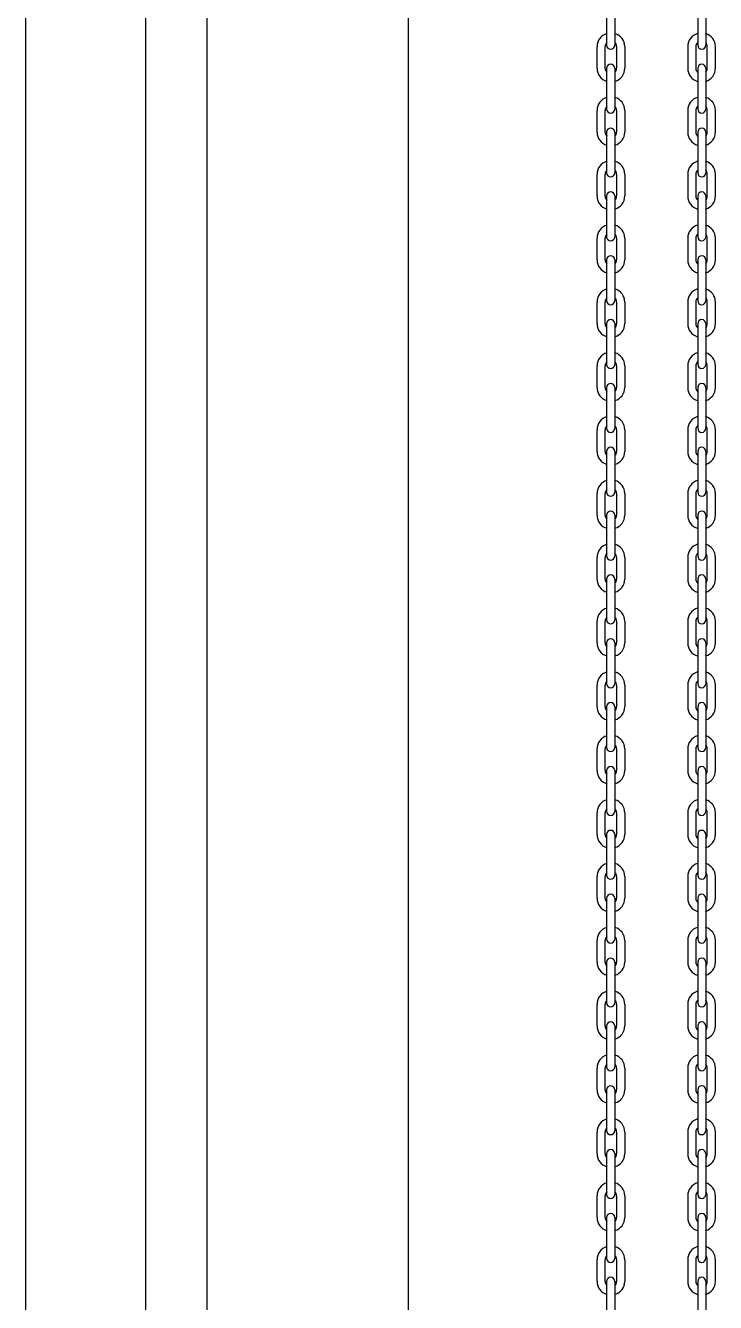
# Model space of a CAD drawing. Header units: millimetres. Extents: x 909 to 159266, y 137 to 21462.
# Drawn here: x 119184.4 to 119409.7, y 17508.3 to 17925.6 of the extents above; entities that cross this region are included whole.
import ezdxf

# ---------------------------------------------------------------- set-up
doc = ezdxf.new("R2010")
doc.units = ezdxf.units.MM
doc.header["$LTSCALE"] = 50
doc.header["$MEASUREMENT"] = 0
doc.layers.add('OHD Frame', color=2, linetype='Continuous')
doc.layers.add('OHD Track', color=4, linetype='Continuous')

msp = doc.modelspace()

# ---------------------------------------------------------------- linework, layer by layer
at = {"color": 7, "linetype": 'Continuous'}
for p, q in [((119374.13, 17932.49), (119374.13, 17919.16)), ((119376.8, 17932.49), (119376.8, 17919.16)), ((119403.88, 17932.49), (119403.88, 17919.16)), ((119406.55, 17932.49), (119406.55, 17919.16)), ((119371, 17911.63), (119371, 17918.69)), ((119373.67, 17911.63), (119373.67, 17918.69)), ((119377.4, 17918.69), (119377.4, 17911.63)), ((119380.07, 17918.69), (119380.07, 17911.63)), ((119400.61, 17918.69), (119400.61, 17911.63)), ((119403.28, 17918.69), (119403.28, 17911.63)), ((119407.01, 17911.63), (119407.01, 17918.69)), ((119409.68, 17911.63), (119409.68, 17918.69)), ((119374.13, 17911.63), (119374.13, 17898.29)), ((119376.8, 17911.63), (119376.8, 17898.29)), ((119403.88, 17911.63), (119403.88, 17898.29)), ((119406.55, 17911.63), (119406.55, 17898.29)), ((119371, 17890.76), (119371, 17897.83)), ((119373.67, 17890.76), (119373.67, 17897.83)), ((119377.4, 17897.83), (119377.4, 17890.76)), ((119380.07, 17897.83), (119380.07, 17890.76)), ((119400.61, 17897.83), (119400.61, 17890.76)), ((119403.28, 17897.83), (119403.28, 17890.76)), ((119407.01, 17890.76), (119407.01, 17897.83)), ((119409.68, 17890.76), (119409.68, 17897.83)), ((119374.13, 17890.76), (119374.13, 17877.43)), ((119376.8, 17890.76), (119376.8, 17877.43)), ((119403.88, 17890.76), (119403.88, 17877.43)), ((119406.55, 17890.76), (119406.55, 17877.43)), ((119371, 17869.89), (119371, 17876.96)), ((119373.67, 17869.89), (119373.67, 17876.96)), ((119377.4, 17876.96), (119377.4, 17869.89)), ((119380.07, 17876.96), (119380.07, 17869.89)), ((119400.61, 17876.96), (119400.61, 17869.89)), ((119403.28, 17876.96), (119403.28, 17869.89)), ((119407.01, 17869.89), (119407.01, 17876.96)), ((119409.68, 17869.89), (119409.68, 17876.96)), ((119374.13, 17869.89), (119374.13, 17856.56)), ((119376.8, 17869.89), (119376.8, 17856.56)), ((119403.88, 17869.89), (119403.88, 17856.56)), ((119406.55, 17869.89), (119406.55, 17856.56)), ((119371, 17849.03), (119371, 17856.09)), ((119373.67, 17849.03), (119373.67, 17856.09)), ((119377.4, 17856.09), (119377.4, 17849.03)), ((119380.07, 17856.09), (119380.07, 17849.03)), ((119400.61, 17856.09), (119400.61, 17849.03)), ((119403.28, 17856.09), (119403.28, 17849.03)), ((119407.01, 17849.03), (119407.01, 17856.09)), ((119409.68, 17849.03), (119409.68, 17856.09)), ((119374.13, 17849.03), (119374.13, 17835.69)), ((119376.8, 17849.03), (119376.8, 17835.69)), ((119403.88, 17849.03), (119403.88, 17835.69)), ((119406.55, 17849.03), (119406.55, 17835.69)), ((119371, 17828.16), (119371, 17835.23)), ((119373.67, 17828.16), (119373.67, 17835.23)), ((119377.4, 17835.23), (119377.4, 17828.16)), ((119380.07, 17835.23), (119380.07, 17828.16)), ((119400.61, 17835.23), (119400.61, 17828.16)), ((119403.28, 17835.23), (119403.28, 17828.16)), ((119407.01, 17828.16), (119407.01, 17835.23)), ((119409.68, 17828.16), (119409.68, 17835.23)), ((119374.13, 17828.16), (119374.13, 17814.83)), ((119376.8, 17828.16), (119376.8, 17814.83)), ((119403.88, 17828.16), (119403.88, 17814.83)), ((119406.55, 17828.16), (119406.55, 17814.83)), ((119371, 17807.29), (119371, 17814.36)), ((119373.67, 17807.29), (119373.67, 17814.36)), ((119377.4, 17814.36), (119377.4, 17807.29)), ((119380.07, 17814.36), (119380.07, 17807.29)), ((119400.61, 17814.36), (119400.61, 17807.29)), ((119403.28, 17814.36), (119403.28, 17807.29)), ((119407.01, 17807.29), (119407.01, 17814.36)), ((119409.68, 17807.29), (119409.68, 17814.36)), ((119374.13, 17807.29), (119374.13, 17793.96)), ((119376.8, 17807.29), (119376.8, 17793.96)), ((119403.88, 17807.29), (119403.88, 17793.96)), ((119406.55, 17807.29), (119406.55, 17793.96)), ((119371, 17786.43), (119371, 17793.49)), ((119373.67, 17786.43), (119373.67, 17793.49)), ((119377.4, 17793.49), (119377.4, 17786.43)), ((119380.07, 17793.49), (119380.07, 17786.43)), ((119400.61, 17793.49), (119400.61, 17786.43)), ((119403.28, 17793.49), (119403.28, 17786.43)), ((119407.01, 17786.43), (119407.01, 17793.49)), ((119409.68, 17786.43), (119409.68, 17793.49)), ((119374.13, 17786.43), (119374.13, 17773.09)), ((119376.8, 17786.43), (119376.8, 17773.09)), ((119403.88, 17786.43), (119403.88, 17773.09)), ((119406.55, 17786.43), (119406.55, 17773.09)), ((119371, 17765.56), (119371, 17772.63)), ((119373.67, 17765.56), (119373.67, 17772.63)), ((119377.4, 17772.63), (119377.4, 17765.56)), ((119380.07, 17772.63), (119380.07, 17765.56)), ((119400.61, 17772.63), (119400.61, 17765.56)), ((119403.28, 17772.63), (119403.28, 17765.56)), ((119407.01, 17765.56), (119407.01, 17772.63)), ((119409.68, 17765.56), (119409.68, 17772.63)), ((119374.13, 17765.56), (119374.13, 17752.23)), ((119376.8, 17765.56), (119376.8, 17752.23)), ((119403.88, 17765.56), (119403.88, 17752.23)), ((119406.55, 17765.56), (119406.55, 17752.23)), ((119371, 17744.69), (119371, 17751.76)), ((119373.67, 17744.69), (119373.67, 17751.76)), ((119377.4, 17751.76), (119377.4, 17744.69)), ((119380.07, 17751.76), (119380.07, 17744.69)), ((119400.61, 17751.76), (119400.61, 17744.69)), ((119403.28, 17751.76), (119403.28, 17744.69)), ((119407.01, 17744.69), (119407.01, 17751.76)), ((119409.68, 17744.69), (119409.68, 17751.76)), ((119374.13, 17744.69), (119374.13, 17731.36)), ((119376.8, 17744.69), (119376.8, 17731.36)), ((119403.88, 17744.69), (119403.88, 17731.36)), ((119406.55, 17744.69), (119406.55, 17731.36)), ((119371, 17723.83), (119371, 17730.89)), ((119373.67, 17723.83), (119373.67, 17730.89)), ((119377.4, 17730.89), (119377.4, 17723.83)), ((119380.07, 17730.89), (119380.07, 17723.83)), ((119400.61, 17730.89), (119400.61, 17723.83)), ((119403.28, 17730.89), (119403.28, 17723.83)), ((119407.01, 17723.83), (119407.01, 17730.89)), ((119409.68, 17723.83), (119409.68, 17730.89)), ((119374.13, 17723.83), (119374.13, 17710.49)), ((119376.8, 17723.83), (119376.8, 17710.49)), ((119403.88, 17723.83), (119403.88, 17710.49)), ((119406.55, 17723.83), (119406.55, 17710.49)), ((119371, 17702.96), (119371, 17710.03)), ((119373.67, 17702.96), (119373.67, 17710.03)), ((119377.4, 17710.03), (119377.4, 17702.96)), ((119380.07, 17710.03), (119380.07, 17702.96)), ((119400.61, 17710.03), (119400.61, 17702.96)), ((119403.28, 17710.03), (119403.28, 17702.96)), ((119407.01, 17702.96), (119407.01, 17710.03)), ((119409.68, 17702.96), (119409.68, 17710.03)), ((119374.13, 17702.96), (119374.13, 17689.63)), ((119376.8, 17702.96), (119376.8, 17689.63)), ((119403.88, 17702.96), (119403.88, 17689.63)), ((119406.55, 17702.96), (119406.55, 17689.63)), ((119371, 17682.09), (119371, 17689.16)), ((119373.67, 17682.09), (119373.67, 17689.16)), ((119377.4, 17689.16), (119377.4, 17682.09)), ((119380.07, 17689.16), (119380.07, 17682.09)), ((119400.61, 17689.16), (119400.61, 17682.09)), ((119403.28, 17689.16), (119403.28, 17682.09)), ((119407.01, 17682.09), (119407.01, 17689.16)), ((119409.68, 17682.09), (119409.68, 17689.16)), ((119374.13, 17682.09), (119374.13, 17668.76)), ((119376.8, 17682.09), (119376.8, 17668.76)), ((119403.88, 17682.09), (119403.88, 17668.76)), ((119406.55, 17682.09), (119406.55, 17668.76)), ((119371, 17661.23), (119371, 17668.29)), ((119373.67, 17661.23), (119373.67, 17668.29)), ((119377.4, 17668.29), (119377.4, 17661.23)), ((119380.07, 17668.29), (119380.07, 17661.23)), ((119400.61, 17668.29), (119400.61, 17661.23)), ((119403.28, 17668.29), (119403.28, 17661.23)), ((119407.01, 17661.23), (119407.01, 17668.29)), ((119409.68, 17661.23), (119409.68, 17668.29)), ((119374.13, 17661.23), (119374.13, 17647.89)), ((119376.8, 17661.23), (119376.8, 17647.89)), ((119403.88, 17661.23), (119403.88, 17647.89)), ((119406.55, 17661.23), (119406.55, 17647.89)), ((119371, 17640.36), (119371, 17647.43)), ((119373.67, 17640.36), (119373.67, 17647.43)), ((119377.4, 17647.43), (119377.4, 17640.36)), ((119380.07, 17647.43), (119380.07, 17640.36)), ((119400.61, 17647.43), (119400.61, 17640.36)), ((119403.28, 17647.43), (119403.28, 17640.36)), ((119407.01, 17640.36), (119407.01, 17647.43)), ((119409.68, 17640.36), (119409.68, 17647.43)), ((119374.13, 17640.36), (119374.13, 17627.03)), ((119376.8, 17640.36), (119376.8, 17627.03)), ((119403.88, 17640.36), (119403.88, 17627.03)), ((119406.55, 17640.36), (119406.55, 17627.03)), ((119371, 17619.49), (119371, 17626.56)), ((119373.67, 17619.49), (119373.67, 17626.56)), ((119377.4, 17626.56), (119377.4, 17619.49)), ((119380.07, 17626.56), (119380.07, 17619.49)), ((119400.61, 17626.56), (119400.61, 17619.49)), ((119403.28, 17626.56), (119403.28, 17619.49)), ((119407.01, 17619.49), (119407.01, 17626.56)), ((119409.68, 17619.49), (119409.68, 17626.56)), ((119374.13, 17619.49), (119374.13, 17606.16)), ((119376.8, 17619.49), (119376.8, 17606.16)), ((119403.88, 17619.49), (119403.88, 17606.16)), ((119406.55, 17619.49), (119406.55, 17606.16)), ((119371, 17598.63), (119371, 17605.69)), ((119373.67, 17598.63), (119373.67, 17605.69)), ((119377.4, 17605.69), (119377.4, 17598.63)), ((119380.07, 17605.69), (119380.07, 17598.63)), ((119400.61, 17605.69), (119400.61, 17598.63)), ((119403.28, 17605.69), (119403.28, 17598.63)), ((119407.01, 17598.63), (119407.01, 17605.69)), ((119409.68, 17598.63), (119409.68, 17605.69)), ((119374.13, 17598.63), (119374.13, 17585.29)), ((119376.8, 17598.63), (119376.8, 17585.29)), ((119403.88, 17598.63), (119403.88, 17585.29)), ((119406.55, 17598.63), (119406.55, 17585.29)), ((119371, 17577.76), (119371, 17584.83)), ((119373.67, 17577.76), (119373.67, 17584.83)), ((119377.4, 17584.83), (119377.4, 17577.76)), ((119380.07, 17584.83), (119380.07, 17577.76)), ((119400.61, 17584.83), (119400.61, 17577.76)), ((119403.28, 17584.83), (119403.28, 17577.76)), ((119407.01, 17577.76), (119407.01, 17584.83)), ((119409.68, 17577.76), (119409.68, 17584.83)), ((119374.13, 17577.76), (119374.13, 17564.43)), ((119376.8, 17577.76), (119376.8, 17564.43)), ((119403.88, 17577.76), (119403.88, 17564.43)), ((119406.55, 17577.76), (119406.55, 17564.43)), ((119371, 17556.89), (119371, 17563.96)), ((119373.67, 17556.89), (119373.67, 17563.96)), ((119377.4, 17563.96), (119377.4, 17556.89)), ((119380.07, 17563.96), (119380.07, 17556.89)), ((119400.61, 17563.96), (119400.61, 17556.89)), ((119403.28, 17563.96), (119403.28, 17556.89)), ((119407.01, 17556.89), (119407.01, 17563.96)), ((119409.68, 17556.89), (119409.68, 17563.96)), ((119374.13, 17556.89), (119374.13, 17543.56)), ((119376.8, 17556.89), (119376.8, 17543.56)), ((119403.88, 17556.89), (119403.88, 17543.56)), ((119406.55, 17556.89), (119406.55, 17543.56)), ((119371, 17536.03), (119371, 17543.09)), ((119373.67, 17536.03), (119373.67, 17543.09)), ((119377.4, 17543.09), (119377.4, 17536.03)), ((119380.07, 17543.09), (119380.07, 17536.03)), ((119400.61, 17543.09), (119400.61, 17536.03)), ((119403.28, 17543.09), (119403.28, 17536.03)), ((119407.01, 17536.03), (119407.01, 17543.09)), ((119409.68, 17536.03), (119409.68, 17543.09)), ((119374.13, 17536.03), (119374.13, 17522.69)), ((119376.8, 17536.03), (119376.8, 17522.69)), ((119403.88, 17536.03), (119403.88, 17522.69)), ((119406.55, 17536.03), (119406.55, 17522.69)), ((119371, 17515.16), (119371, 17522.23)), ((119373.67, 17515.16), (119373.67, 17522.23)), ((119377.4, 17522.23), (119377.4, 17515.16)), ((119380.07, 17522.23), (119380.07, 17515.16)), ((119400.61, 17522.23), (119400.61, 17515.16)), ((119403.28, 17522.23), (119403.28, 17515.16)), ((119407.01, 17515.16), (119407.01, 17522.23)), ((119409.68, 17515.16), (119409.68, 17522.23)), ((119374.13, 17515.16), (119374.13, 17501.83)), ((119376.8, 17515.16), (119376.8, 17501.83)), ((119403.88, 17515.16), (119403.88, 17501.83)), ((119406.55, 17515.16), (119406.55, 17501.83))]:
    msp.add_line(p, q, dxfattribs=at)
for centre, radius, start, end in [((119375.47, 17918.69), 4.47, 106.4768, 180), ((119375.6, 17918.69), 4.47, 0, 73.5232), ((119405.08, 17918.69), 4.47, 106.4768, 180), ((119405.21, 17918.69), 4.47, 0, 73.5232), ((119375.47, 17918.69), 1.8, 134.9422, 180), ((119375.47, 17919.16), 1.33, 180, 0), ((119375.6, 17918.69), 1.8, 0, 45.0578), ((119405.08, 17918.69), 1.8, 134.9422, 180), ((119405.21, 17919.16), 1.33, 180, 0), ((119405.21, 17918.69), 1.8, 0, 45.0578), ((119375.47, 17911.63), 1.33, 0, 180), ((119405.21, 17911.63), 1.33, 0, 180), ((119375.47, 17911.63), 4.47, 180, 253.5232), ((119375.47, 17911.63), 1.8, 180, 225.0578), ((119375.6, 17911.63), 4.47, 286.4768, 0), ((119375.6, 17911.63), 1.8, 314.9422, 0), ((119405.08, 17911.63), 4.47, 180, 253.5232), ((119405.08, 17911.63), 1.8, 180, 225.0578), ((119405.21, 17911.63), 4.47, 286.4768, 0), ((119405.21, 17911.63), 1.8, 314.9422, 0), ((119375.47, 17897.83), 4.47, 106.4768, 180), ((119375.6, 17897.83), 4.47, 0, 73.5232), ((119405.08, 17897.83), 4.47, 106.4768, 180), ((119405.21, 17897.83), 4.47, 0, 73.5232), ((119375.47, 17897.83), 1.8, 134.9422, 180), ((119375.47, 17898.29), 1.33, 180, 0), ((119375.6, 17897.83), 1.8, 0, 45.0578), ((119405.08, 17897.83), 1.8, 134.9422, 180), ((119405.21, 17898.29), 1.33, 180, 0), ((119405.21, 17897.83), 1.8, 0, 45.0578), ((119375.47, 17890.76), 1.33, 0, 180), ((119405.21, 17890.76), 1.33, 0, 180), ((119375.47, 17890.76), 4.47, 180, 253.5232), ((119375.47, 17890.76), 1.8, 180, 225.0578), ((119375.6, 17890.76), 4.47, 286.4768, 0), ((119375.6, 17890.76), 1.8, 314.9422, 0), ((119405.08, 17890.76), 4.47, 180, 253.5232), ((119405.08, 17890.76), 1.8, 180, 225.0578), ((119405.21, 17890.76), 4.47, 286.4768, 0), ((119405.21, 17890.76), 1.8, 314.9422, 0), ((119375.47, 17876.96), 4.47, 106.4768, 180), ((119375.6, 17876.96), 4.47, 0, 73.5232), ((119405.08, 17876.96), 4.47, 106.4768, 180), ((119405.21, 17876.96), 4.47, 0, 73.5232), ((119375.47, 17876.96), 1.8, 134.9422, 180), ((119375.47, 17877.43), 1.33, 180, 0), ((119375.6, 17876.96), 1.8, 0, 45.0578), ((119405.08, 17876.96), 1.8, 134.9422, 180), ((119405.21, 17877.43), 1.33, 180, 0), ((119405.21, 17876.96), 1.8, 0, 45.0578), ((119375.47, 17869.89), 1.33, 0, 180), ((119405.21, 17869.89), 1.33, 0, 180), ((119375.47, 17869.89), 4.47, 180, 253.5232), ((119375.47, 17869.89), 1.8, 180, 225.0578), ((119375.6, 17869.89), 4.47, 286.4768, 0), ((119375.6, 17869.89), 1.8, 314.9422, 0), ((119405.08, 17869.89), 4.47, 180, 253.5232), ((119405.08, 17869.89), 1.8, 180, 225.0578), ((119405.21, 17869.89), 4.47, 286.4768, 0), ((119405.21, 17869.89), 1.8, 314.9422, 0), ((119375.47, 17856.09), 4.47, 106.4768, 180), ((119375.6, 17856.09), 4.47, 0, 73.5232), ((119405.08, 17856.09), 4.47, 106.4768, 180), ((119405.21, 17856.09), 4.47, 0, 73.5232), ((119375.47, 17856.09), 1.8, 134.9422, 180), ((119375.47, 17856.56), 1.33, 180, 0), ((119375.6, 17856.09), 1.8, 0, 45.0578), ((119405.08, 17856.09), 1.8, 134.9422, 180), ((119405.21, 17856.56), 1.33, 180, 0), ((119405.21, 17856.09), 1.8, 0, 45.0578), ((119375.47, 17849.03), 1.33, 0, 180), ((119405.21, 17849.03), 1.33, 0, 180), ((119375.47, 17849.03), 4.47, 180, 253.5232), ((119375.47, 17849.03), 1.8, 180, 225.0578), ((119375.6, 17849.03), 4.47, 286.4768, 0), ((119375.6, 17849.03), 1.8, 314.9422, 0), ((119405.08, 17849.03), 4.47, 180, 253.5232), ((119405.08, 17849.03), 1.8, 180, 225.0578), ((119405.21, 17849.03), 4.47, 286.4768, 0), ((119405.21, 17849.03), 1.8, 314.9422, 0), ((119375.47, 17835.23), 4.47, 106.4768, 180), ((119375.6, 17835.23), 4.47, 0, 73.5232), ((119405.08, 17835.23), 4.47, 106.4768, 180), ((119405.21, 17835.23), 4.47, 0, 73.5232), ((119375.47, 17835.23), 1.8, 134.9422, 180), ((119375.47, 17835.69), 1.33, 180, 0), ((119375.6, 17835.23), 1.8, 0, 45.0578), ((119405.08, 17835.23), 1.8, 134.9422, 180), ((119405.21, 17835.69), 1.33, 180, 0), ((119405.21, 17835.23), 1.8, 0, 45.0578), ((119375.47, 17828.16), 1.33, 0, 180), ((119405.21, 17828.16), 1.33, 0, 180), ((119375.47, 17828.16), 4.47, 180, 253.5232), ((119375.47, 17828.16), 1.8, 180, 225.0578), ((119375.6, 17828.16), 4.47, 286.4768, 0), ((119375.6, 17828.16), 1.8, 314.9422, 0), ((119405.08, 17828.16), 4.47, 180, 253.5232), ((119405.08, 17828.16), 1.8, 180, 225.0578), ((119405.21, 17828.16), 4.47, 286.4768, 0), ((119405.21, 17828.16), 1.8, 314.9422, 0), ((119375.47, 17814.36), 4.47, 106.4768, 180), ((119375.6, 17814.36), 4.47, 0, 73.5232), ((119405.08, 17814.36), 4.47, 106.4768, 180), ((119405.21, 17814.36), 4.47, 0, 73.5232), ((119375.47, 17814.36), 1.8, 134.9422, 180), ((119375.47, 17814.83), 1.33, 180, 0), ((119375.6, 17814.36), 1.8, 0, 45.0578), ((119405.08, 17814.36), 1.8, 134.9422, 180), ((119405.21, 17814.83), 1.33, 180, 0), ((119405.21, 17814.36), 1.8, 0, 45.0578), ((119375.47, 17807.29), 1.33, 0, 180), ((119405.21, 17807.29), 1.33, 0, 180), ((119375.47, 17807.29), 4.47, 180, 253.5232), ((119375.47, 17807.29), 1.8, 180, 225.0578), ((119375.6, 17807.29), 4.47, 286.4768, 0), ((119375.6, 17807.29), 1.8, 314.9422, 0), ((119405.08, 17807.29), 4.47, 180, 253.5232), ((119405.08, 17807.29), 1.8, 180, 225.0578), ((119405.21, 17807.29), 4.47, 286.4768, 0), ((119405.21, 17807.29), 1.8, 314.9422, 0), ((119375.47, 17793.49), 4.47, 106.4768, 180), ((119375.6, 17793.49), 4.47, 0, 73.5232), ((119405.08, 17793.49), 4.47, 106.4768, 180), ((119405.21, 17793.49), 4.47, 0, 73.5232), ((119375.47, 17793.49), 1.8, 134.9422, 180), ((119375.47, 17793.96), 1.33, 180, 0), ((119375.6, 17793.49), 1.8, 0, 45.0578), ((119405.08, 17793.49), 1.8, 134.9422, 180), ((119405.21, 17793.96), 1.33, 180, 0), ((119405.21, 17793.49), 1.8, 0, 45.0578), ((119375.47, 17786.43), 1.33, 0, 180), ((119405.21, 17786.43), 1.33, 0, 180), ((119375.47, 17786.43), 4.47, 180, 253.5232), ((119375.47, 17786.43), 1.8, 180, 225.0578), ((119375.6, 17786.43), 4.47, 286.4768, 0), ((119375.6, 17786.43), 1.8, 314.9422, 0), ((119405.08, 17786.43), 4.47, 180, 253.5232), ((119405.08, 17786.43), 1.8, 180, 225.0578), ((119405.21, 17786.43), 4.47, 286.4768, 0), ((119405.21, 17786.43), 1.8, 314.9422, 0), ((119375.47, 17772.63), 4.47, 106.4768, 180), ((119375.6, 17772.63), 4.47, 0, 73.5232), ((119405.08, 17772.63), 4.47, 106.4768, 180), ((119405.21, 17772.63), 4.47, 0, 73.5232), ((119375.47, 17772.63), 1.8, 134.9422, 180), ((119375.47, 17773.09), 1.33, 180, 0), ((119375.6, 17772.63), 1.8, 0, 45.0578), ((119405.08, 17772.63), 1.8, 134.9422, 180), ((119405.21, 17773.09), 1.33, 180, 0), ((119405.21, 17772.63), 1.8, 0, 45.0578), ((119375.47, 17765.56), 1.33, 0, 180), ((119405.21, 17765.56), 1.33, 0, 180), ((119375.47, 17765.56), 4.47, 180, 253.5232), ((119375.47, 17765.56), 1.8, 180, 225.0578), ((119375.6, 17765.56), 4.47, 286.4768, 0), ((119375.6, 17765.56), 1.8, 314.9422, 0), ((119405.08, 17765.56), 4.47, 180, 253.5232), ((119405.08, 17765.56), 1.8, 180, 225.0578), ((119405.21, 17765.56), 4.47, 286.4768, 0), ((119405.21, 17765.56), 1.8, 314.9422, 0), ((119375.47, 17751.76), 4.47, 106.4768, 180), ((119375.6, 17751.76), 4.47, 0, 73.5232), ((119405.08, 17751.76), 4.47, 106.4768, 180), ((119405.21, 17751.76), 4.47, 0, 73.5232), ((119375.47, 17751.76), 1.8, 134.9422, 180), ((119375.47, 17752.23), 1.33, 180, 0), ((119375.6, 17751.76), 1.8, 0, 45.0578), ((119405.08, 17751.76), 1.8, 134.9422, 180), ((119405.21, 17752.23), 1.33, 180, 0), ((119405.21, 17751.76), 1.8, 0, 45.0578), ((119375.47, 17744.69), 1.33, 0, 180), ((119405.21, 17744.69), 1.33, 0, 180), ((119375.47, 17744.68), 4.47, 180, 253.5232), ((119375.47, 17744.69), 1.8, 180, 225.0578), ((119375.47, 17744.68), 1.8, 180, 225.0578), ((119375.6, 17744.69), 1.8, 314.9422, 0), ((119375.6, 17744.68), 4.47, 286.4768, 0), ((119405.08, 17744.68), 4.47, 180, 253.5232), ((119405.08, 17744.69), 1.8, 180, 225.0578), ((119405.08, 17744.68), 1.8, 180, 225.0578), ((119405.21, 17744.68), 4.47, 286.4768, 0), ((119405.21, 17744.69), 1.8, 314.9422, 0), ((119375.47, 17730.89), 4.47, 106.4768, 180), ((119375.6, 17730.89), 4.47, 0, 73.5232), ((119405.08, 17730.89), 4.47, 106.4768, 180), ((119405.21, 17730.89), 4.47, 0, 73.5232), ((119375.47, 17730.89), 1.8, 134.9422, 180), ((119375.47, 17731.36), 1.33, 180, 0), ((119375.6, 17730.89), 1.8, 0, 45.0578), ((119405.08, 17730.89), 1.8, 134.9422, 180), ((119405.21, 17731.36), 1.33, 180, 0), ((119405.21, 17730.89), 1.8, 0, 45.0578), ((119375.47, 17723.83), 1.33, 0, 180), ((119405.21, 17723.83), 1.33, 0, 180), ((119375.47, 17723.83), 4.47, 180, 253.5232), ((119375.47, 17723.83), 1.8, 180, 225.0578), ((119375.6, 17723.83), 4.47, 286.4768, 0), ((119375.6, 17723.83), 1.8, 314.9422, 0), ((119405.08, 17723.83), 4.47, 180, 253.5232), ((119405.08, 17723.83), 1.8, 180, 225.0578), ((119405.21, 17723.83), 4.47, 286.4768, 0), ((119405.21, 17723.83), 1.8, 314.9422, 0), ((119375.47, 17710.03), 4.47, 106.4768, 180), ((119375.6, 17710.03), 4.47, 0, 73.5232), ((119405.08, 17710.03), 4.47, 106.4768, 180), ((119405.21, 17710.03), 4.47, 0, 73.5232), ((119375.47, 17710.03), 1.8, 134.9422, 180), ((119375.47, 17710.49), 1.33, 180, 0), ((119375.6, 17710.03), 1.8, 0, 45.0578), ((119405.08, 17710.03), 1.8, 134.9422, 180), ((119405.21, 17710.49), 1.33, 180, 0), ((119405.21, 17710.03), 1.8, 0, 45.0578), ((119375.47, 17702.96), 1.33, 0, 180), ((119405.21, 17702.96), 1.33, 0, 180), ((119375.47, 17702.96), 4.47, 180, 253.5232), ((119375.47, 17702.96), 1.8, 180, 225.0578), ((119375.6, 17702.96), 4.47, 286.4768, 0), ((119375.6, 17702.96), 1.8, 314.9422, 0), ((119405.08, 17702.96), 4.47, 180, 253.5232), ((119405.08, 17702.96), 1.8, 180, 225.0578), ((119405.21, 17702.96), 4.47, 286.4768, 0), ((119405.21, 17702.96), 1.8, 314.9422, 0), ((119375.47, 17689.16), 4.47, 106.4768, 180), ((119375.6, 17689.16), 4.47, 0, 73.5232), ((119405.08, 17689.16), 4.47, 106.4768, 180), ((119405.21, 17689.16), 4.47, 0, 73.5232), ((119375.47, 17689.16), 1.8, 134.9422, 180), ((119375.47, 17689.63), 1.33, 180, 0), ((119375.6, 17689.16), 1.8, 0, 45.0578), ((119405.08, 17689.16), 1.8, 134.9422, 180), ((119405.21, 17689.63), 1.33, 180, 0), ((119405.21, 17689.16), 1.8, 0, 45.0578), ((119375.47, 17682.09), 1.33, 0, 180), ((119405.21, 17682.09), 1.33, 0, 180), ((119375.47, 17682.09), 4.47, 180, 253.5232), ((119375.47, 17682.09), 1.8, 180, 225.0578), ((119375.6, 17682.09), 4.47, 286.4768, 0), ((119375.6, 17682.09), 1.8, 314.9422, 0), ((119405.08, 17682.09), 4.47, 180, 253.5232), ((119405.08, 17682.09), 1.8, 180, 225.0578), ((119405.21, 17682.09), 4.47, 286.4768, 0), ((119405.21, 17682.09), 1.8, 314.9422, 0), ((119375.47, 17668.29), 4.47, 106.4768, 180), ((119375.6, 17668.29), 4.47, 0, 73.5232), ((119405.08, 17668.29), 4.47, 106.4768, 180), ((119405.21, 17668.29), 4.47, 0, 73.5232), ((119375.47, 17668.29), 1.8, 134.9422, 180), ((119375.47, 17668.76), 1.33, 180, 0), ((119375.6, 17668.29), 1.8, 0, 45.0578), ((119405.08, 17668.29), 1.8, 134.9422, 180), ((119405.21, 17668.76), 1.33, 180, 0), ((119405.21, 17668.29), 1.8, 0, 45.0578), ((119375.47, 17661.23), 1.33, 0, 180), ((119405.21, 17661.23), 1.33, 0, 180), ((119375.47, 17661.21), 4.47, 180, 253.5232), ((119375.47, 17661.23), 1.8, 180, 225.0578), ((119375.47, 17661.21), 1.8, 180, 225.0578), ((119375.6, 17661.23), 1.8, 314.9422, 0), ((119375.6, 17661.21), 4.47, 286.4768, 0), ((119405.08, 17661.21), 4.47, 180, 253.5232), ((119405.08, 17661.23), 1.8, 180, 225.0578), ((119405.08, 17661.21), 1.8, 180, 225.0578), ((119405.21, 17661.21), 4.47, 286.4768, 0), ((119405.21, 17661.23), 1.8, 314.9422, 0), ((119375.47, 17647.43), 4.47, 106.4768, 180), ((119375.6, 17647.43), 4.47, 0, 73.5232), ((119405.08, 17647.43), 4.47, 106.4768, 180), ((119405.21, 17647.43), 4.47, 0, 73.5232), ((119375.47, 17647.43), 1.8, 134.9422, 180), ((119375.47, 17647.89), 1.33, 180, 0), ((119375.6, 17647.43), 1.8, 0, 45.0578), ((119405.08, 17647.43), 1.8, 134.9422, 180), ((119405.21, 17647.89), 1.33, 180, 0), ((119405.21, 17647.43), 1.8, 0, 45.0578), ((119375.47, 17640.36), 1.33, 0, 180), ((119405.21, 17640.36), 1.33, 0, 180), ((119375.47, 17640.36), 4.47, 180, 253.5232), ((119375.47, 17640.36), 1.8, 180, 225.0578), ((119375.6, 17640.36), 4.47, 286.4768, 0), ((119375.6, 17640.36), 1.8, 314.9422, 0), ((119405.08, 17640.36), 4.47, 180, 253.5232), ((119405.08, 17640.36), 1.8, 180, 225.0578), ((119405.21, 17640.36), 4.47, 286.4768, 0), ((119405.21, 17640.36), 1.8, 314.9422, 0), ((119375.47, 17626.56), 4.47, 106.4768, 180), ((119375.6, 17626.56), 4.47, 0, 73.5232), ((119405.08, 17626.56), 4.47, 106.4768, 180), ((119405.21, 17626.56), 4.47, 0, 73.5232), ((119375.47, 17626.56), 1.8, 134.9422, 180), ((119375.47, 17627.03), 1.33, 180, 0), ((119375.6, 17626.56), 1.8, 0, 45.0578), ((119405.08, 17626.56), 1.8, 134.9422, 180), ((119405.21, 17627.03), 1.33, 180, 0), ((119405.21, 17626.56), 1.8, 0, 45.0578), ((119375.47, 17619.49), 1.33, 0, 180), ((119405.21, 17619.49), 1.33, 0, 180), ((119375.47, 17619.49), 4.47, 180, 253.5232), ((119375.47, 17619.49), 1.8, 180, 225.0578), ((119375.6, 17619.49), 4.47, 286.4768, 0), ((119375.6, 17619.49), 1.8, 314.9422, 0), ((119405.08, 17619.49), 4.47, 180, 253.5232), ((119405.08, 17619.49), 1.8, 180, 225.0578), ((119405.21, 17619.49), 4.47, 286.4768, 0), ((119405.21, 17619.49), 1.8, 314.9422, 0), ((119375.47, 17605.69), 4.47, 106.4768, 180), ((119375.6, 17605.69), 4.47, 0, 73.5232), ((119405.08, 17605.69), 4.47, 106.4768, 180), ((119405.21, 17605.69), 4.47, 0, 73.5232), ((119375.47, 17605.69), 1.8, 134.9422, 180), ((119375.47, 17606.16), 1.33, 180, 0), ((119375.6, 17605.69), 1.8, 0, 45.0578), ((119405.08, 17605.69), 1.8, 134.9422, 180), ((119405.21, 17606.16), 1.33, 180, 0), ((119405.21, 17605.69), 1.8, 0, 45.0578), ((119375.47, 17598.63), 1.33, 0, 180), ((119405.21, 17598.63), 1.33, 0, 180), ((119375.47, 17598.63), 4.47, 180, 253.5232), ((119375.47, 17598.63), 1.8, 180, 225.0578), ((119375.6, 17598.63), 4.47, 286.4768, 0), ((119375.6, 17598.63), 1.8, 314.9422, 0), ((119405.08, 17598.63), 4.47, 180, 253.5232), ((119405.08, 17598.63), 1.8, 180, 225.0578), ((119405.21, 17598.63), 4.47, 286.4768, 0), ((119405.21, 17598.63), 1.8, 314.9422, 0), ((119375.47, 17584.83), 4.47, 106.4768, 180), ((119375.6, 17584.83), 4.47, 0, 73.5232), ((119405.08, 17584.83), 4.47, 106.4768, 180), ((119405.21, 17584.83), 4.47, 0, 73.5232), ((119375.47, 17584.83), 1.8, 134.9422, 180), ((119375.47, 17585.29), 1.33, 180, 0), ((119375.6, 17584.83), 1.8, 0, 45.0578), ((119405.08, 17584.83), 1.8, 134.9422, 180), ((119405.21, 17585.29), 1.33, 180, 0), ((119405.21, 17584.83), 1.8, 0, 45.0578), ((119375.47, 17577.76), 1.33, 0, 180), ((119405.21, 17577.76), 1.33, 0, 180), ((119375.47, 17577.74), 4.47, 180, 253.5232), ((119375.47, 17577.76), 1.8, 180, 225.0578), ((119375.47, 17577.74), 1.8, 180, 225.0578), ((119375.6, 17577.76), 1.8, 314.9422, 0), ((119375.6, 17577.74), 4.47, 286.4768, 0), ((119405.08, 17577.74), 4.47, 180, 253.5232), ((119405.08, 17577.76), 1.8, 180, 225.0578), ((119405.08, 17577.74), 1.8, 180, 225.0578), ((119405.21, 17577.74), 4.47, 286.4768, 0), ((119405.21, 17577.76), 1.8, 314.9422, 0), ((119375.47, 17563.96), 4.47, 106.4768, 180), ((119375.6, 17563.96), 4.47, 0, 73.5232), ((119405.08, 17563.96), 4.47, 106.4768, 180), ((119405.21, 17563.96), 4.47, 0, 73.5232), ((119375.47, 17563.96), 1.8, 134.9422, 180), ((119375.47, 17564.43), 1.33, 180, 0), ((119375.6, 17563.96), 1.8, 0, 45.0578), ((119405.08, 17563.96), 1.8, 134.9422, 180), ((119405.21, 17564.43), 1.33, 180, 0), ((119405.21, 17563.96), 1.8, 0, 45.0578), ((119375.47, 17556.89), 1.33, 0, 180), ((119405.21, 17556.89), 1.33, 0, 180), ((119375.47, 17556.89), 4.47, 180, 253.5232), ((119375.47, 17556.89), 1.8, 180, 225.0578), ((119375.6, 17556.89), 4.47, 286.4768, 0), ((119375.6, 17556.89), 1.8, 314.9422, 0), ((119405.08, 17556.89), 4.47, 180, 253.5232), ((119405.08, 17556.89), 1.8, 180, 225.0578), ((119405.21, 17556.89), 4.47, 286.4768, 0), ((119405.21, 17556.89), 1.8, 314.9422, 0), ((119375.47, 17543.09), 4.47, 106.4768, 180), ((119375.6, 17543.09), 4.47, 0, 73.5232), ((119405.08, 17543.09), 4.47, 106.4768, 180), ((119405.21, 17543.09), 4.47, 0, 73.5232), ((119375.47, 17543.09), 1.8, 134.9422, 180), ((119375.47, 17543.56), 1.33, 180, 0), ((119375.6, 17543.09), 1.8, 0, 45.0578), ((119405.08, 17543.09), 1.8, 134.9422, 180), ((119405.21, 17543.56), 1.33, 180, 0), ((119405.21, 17543.09), 1.8, 0, 45.0578), ((119375.47, 17536.03), 1.33, 0, 180), ((119405.21, 17536.03), 1.33, 0, 180), ((119375.47, 17536.03), 4.47, 180, 253.5232), ((119375.47, 17536.03), 1.8, 180, 225.0578), ((119375.6, 17536.03), 4.47, 286.4768, 0), ((119375.6, 17536.03), 1.8, 314.9422, 0), ((119405.08, 17536.03), 4.47, 180, 253.5232), ((119405.08, 17536.03), 1.8, 180, 225.0578), ((119405.21, 17536.03), 4.47, 286.4768, 0), ((119405.21, 17536.03), 1.8, 314.9422, 0), ((119375.47, 17522.23), 4.47, 106.4768, 180), ((119375.6, 17522.23), 4.47, 0, 73.5232), ((119405.08, 17522.23), 4.47, 106.4768, 180), ((119405.21, 17522.23), 4.47, 0, 73.5232), ((119375.47, 17522.23), 1.8, 134.9422, 180), ((119375.47, 17522.69), 1.33, 180, 0), ((119375.6, 17522.23), 1.8, 0, 45.0578), ((119405.08, 17522.23), 1.8, 134.9422, 180), ((119405.21, 17522.69), 1.33, 180, 0), ((119405.21, 17522.23), 1.8, 0, 45.0578), ((119375.47, 17515.16), 1.33, 0, 180), ((119405.21, 17515.16), 1.33, 0, 180), ((119375.47, 17515.16), 4.47, 180, 253.5232), ((119375.47, 17515.16), 1.8, 180, 225.0578), ((119375.6, 17515.16), 4.47, 286.4768, 0), ((119375.6, 17515.16), 1.8, 314.9422, 0), ((119405.08, 17515.16), 4.47, 180, 253.5232), ((119405.08, 17515.16), 1.8, 180, 225.0578), ((119405.21, 17515.16), 4.47, 286.4768, 0), ((119405.21, 17515.16), 1.8, 314.9422, 0)]:
    msp.add_arc(centre, radius, start, end, dxfattribs=at)
at = {"layer": 'OHD Frame'}
for p, q in [((119184.35, 18748.56), (119184.35, 14798.56)), ((119309.35, 18748.56), (119309.35, 10273.56))]:
    msp.add_line(p, q, dxfattribs=at)
at = {"layer": 'OHD Track'}
for p, q in [((119223.65, 10273.56), (119223.65, 18479.9)), ((119243.65, 10273.56), (119243.65, 18479.9))]:
    msp.add_line(p, q, dxfattribs=at)

doc.saveas('drawing.dxf')
